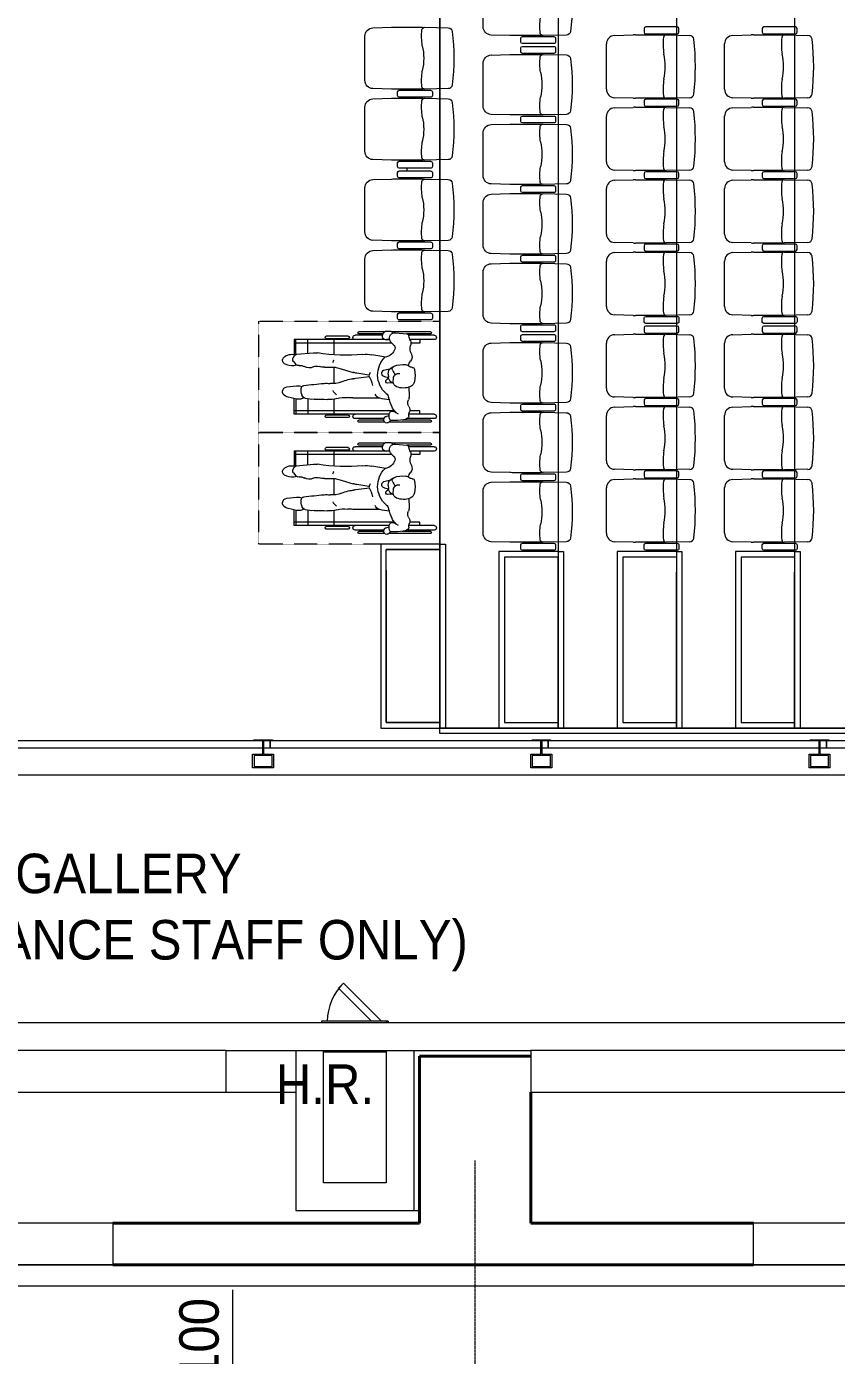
# Model space of a CAD drawing. Header units: millimetres. Extents: x 12827 to 178996, y -27589 to 73652.
# Drawn here: x 55089 to 60911, y 7207 to 16754 of the extents above; entities that cross this region are included whole.
import ezdxf

# ---------------------------------------------------------------- set-up
doc = ezdxf.new("R2010")
doc.units = ezdxf.units.MM
doc.linetypes.add('Grid Line__1_200_', pattern=[10.5, 6, -1.5, 1.5, -1.5])
doc.linetypes.add('IMPORT-IMPORT-Hidden _5_ _3_', pattern=[2.41935, 1.6129, -0.80645])
for name, color, linetype, lineweight in [('_TP__Theatreplan', 250, 'Continuous', 9), ('A-DETL-THIN', 151, 'Continuous', 9), ('A-DOOR', 31, 'Continuous', 20), ('A-FLOR', 192, 'Continuous', 9), ('A-FLOR-HRAL', 11, 'Continuous', 9), ('A-WALL', 113, 'Continuous', 20), ('DLN0401_', 250, 'Continuous', 9), ('G-ANNO-TEXT', 231, 'Continuous', 5), ('P001', 131, 'Continuous', 9), ('P003', 231, 'Continuous', 9), ('P004', 41, 'Continuous', 9), ('P007', 191, 'Continuous', 9), ('P014', 61, 'Continuous', 9), ('P907', 195, 'Continuous', 9), ('P911', 155, 'Continuous', 9), ('P912', 205, 'Continuous', 9), ('P_2DIM', 6, 'Continuous', 9), ('S-COLS', 52, 'Continuous', 20), ('S-GRID', 1, 'Continuous', 5), ('SEATING OPTION A PLAN_20181105_dwg _2_', 8, 'Continuous', 9)]:
    doc.layers.add(name, color=color, linetype=linetype, lineweight=lineweight)
doc.styles.add('Swis721 BT_1', font='swiss.ttf', dxfattribs={"width": 0.89, "height": 283.821263})

# ---------------------------------------------------------------- blocks, each defined once
blk = doc.blocks.new('SEATING OPTION A PLAN_20181105_dwg_Hr_ch_CS-01_500-19088042-Copy of 1_F')
at = {"layer": 'P001', "color": 253}
for p, q in [((-347.2, 217.3), (-480.8, 213.2)), ((-128.9, 217.5), (-330.8, 217.5)), ((60.3, 213.5), (-108.3, 217.1)), ((-539, 153.3), (-539, -153.3)), ((-480.8, -213.2), (-347.2, -217.3)), ((-330.8, -217.5), (-128.9, -217.5)), ((-108.3, -217.1), (60.3, -213.5))]:
    blk.add_line(p, q, dxfattribs=at)
for centre, radius, start, end in [((-479, 153.3), 60, 91.71836, 180), ((-330.8, -332.5), 550, 90, 91.71836), ((277.8, 153.8), 408.9, 173.59687, 188.96921), ((-128.9, 177.5), 40, 71.95005, 90), ((-108.7, 197.1), 20, 88.7726, 173.59687), ((59.7, 183.5), 30, 7.05488, 88.7726), ((-1423, 0), 1524, 352.94512, 7.05488), ((-526.1, 0), 410, 347.31962, 12.68038), ((277.8, -153.8), 408.9, 171.03079, 186.40313), ((-479, -153.3), 60, 180, 268.28164), ((59.7, -183.5), 30, 271.2274, 352.94512), ((-330.8, 332.5), 550, 268.28164, 270), ((-128.9, -177.5), 40, 270, 288.04995), ((-108.7, -197.1), 20, 186.40313, 271.2274)]:
    blk.add_arc(centre, radius, start, end, dxfattribs=at)
blk = doc.blocks.new('SEATING OPTION A PLAN_20181105_dwg_Hr_ch_CS-01_hiji-19088041-Copy of 1_F')
at = {"layer": 'P003', "color": 253}
for p, q in [((-268, 13), (-268, -13)), ((-30, 25), (-256, 25)), ((-18, -13), (-18, 13)), ((-256, -25), (-30, -25))]:
    blk.add_line(p, q, dxfattribs=at)
for centre, start, end in [((-256, 13), 90, 180), ((-30, 13), 360, 90), ((-256, -13), 180, 270), ((-30, -13), 270, 0)]:
    blk.add_arc(centre, 12, start, end, dxfattribs=at)
blk = doc.blocks.new('SEATING OPTION A PLAN_20181105_dwg_Hr_ch_CS-01_hiji-19088044-Copy of 1_F')
at = {"layer": 'P003', "color": 253}
for p, q in [((-268, 13), (-268, -13)), ((-30, 25), (-256, 25)), ((-18, -13), (-18, 13)), ((-256, -25), (-30, -25))]:
    blk.add_line(p, q, dxfattribs=at)
for centre, start, end in [((-256, 13), 90, 180), ((-30, 13), 360, 90), ((-256, -13), 180, 270), ((-30, -13), 270, 0)]:
    blk.add_arc(centre, 12, start, end, dxfattribs=at)
blk = doc.blocks.new('SEATING OPTION A PLAN_20181105_dwg_B$AE7F12672-19088045-Copy of 1_F')
at = {"layer": 'P014', "color": 253}
for p, q in [((155165.8, 171874.2), (155334.4, 171877.9)), ((155355, 171878.3), (155556.8, 171878.3)), ((155573.3, 171878), (155706.9, 171874)), ((155765.1, 171814), (155765.1, 171487.5)), ((155334.4, 171423.6), (155165.8, 171427.3)), ((155556.8, 171423.3), (155355, 171423.3)), ((155706.9, 171427.5), (155573.3, 171423.5))]:
    blk.add_line(p, q, dxfattribs=at)
for centre, radius, start, end in [((156815.6, 171650.8), 1690.6, 173.30208, 186.69792), ((155166.4, 171844.3), 30, 91.2274, 172.94512), ((155334.8, 171857.9), 20, 6.40313, 91.2274), ((155355, 171838.3), 40, 90, 108.04995), ((154870.5, 171810.3), 486.7, 351.78027, 5.86858), ((155556.8, 171328.3), 550, 88.28164, 90), ((155705.1, 171814), 60, 0, 88.28164), ((155752.2, 171650.8), 410, 167.31962, 192.68038), ((154870.5, 171491.2), 486.7, 354.13142, 8.21973), ((155705.1, 171487.5), 60, 271.71836, 360), ((155166.4, 171457.3), 30, 187.05488, 268.7726), ((155334.8, 171443.6), 20, 268.7726, 353.59687), ((155355, 171463.3), 40, 251.95005, 270), ((155556.8, 171973.3), 550, 270, 271.71836)]:
    blk.add_arc(centre, radius, start, end, dxfattribs=at)
blk = doc.blocks.new('SEATING OPTION A PLAN_20181105_dwg_B$680A16E02-19088047-Copy of 1_F')
at = {"layer": 'P001', "color": 253}
for p, q in [((-311.2, 222.3), (-444.8, 218.2)), ((-92.9, 222.5), (-294.8, 222.5)), ((96.3, 218.5), (-72.3, 222.1)), ((-503, 158.3), (-503, -158.3)), ((-444.8, -218.2), (-311.2, -222.3)), ((-294.8, -222.5), (-92.9, -222.5)), ((-72.3, -222.1), (96.3, -218.5))]:
    blk.add_line(p, q, dxfattribs=at)
for centre, radius, start, end in [((-443, 158.3), 60, 91.71836, 180), ((-294.8, -327.5), 550, 90, 91.71836), ((351.8, 156.7), 447, 173.87577, 188.57816), ((-92.9, 182.5), 40, 71.95005, 90), ((-72.7, 202.1), 20, 88.7726, 173.59687), ((95.7, 188.5), 30, 7.05488, 88.7726), ((-1469.2, 0), 1606.2, 353.12822, 6.87178), ((-490.1, 0), 410, 347.31962, 12.68038), ((351.8, -156.7), 447, 171.42184, 186.12423), ((-443, -158.3), 60, 180, 268.28164), ((-294.8, 327.5), 550, 268.28164, 270), ((-92.9, -182.5), 40, 270, 288.04995), ((-72.7, -202.1), 20, 186.40313, 271.2274), ((95.7, -188.5), 30, 271.2274, 352.94512)]:
    blk.add_arc(centre, radius, start, end, dxfattribs=at)
blk = doc.blocks.new('SEATING OPTION A PLAN_20181105_dwg_option a seating01 - Copy_dwg_Wheelchair Plan-196646-Level 1-19088048-Copy of 1_F')
at = {"layer": '_TP__Theatreplan', "color": 253}
for p, q in [((-721.9, 288), (-538.8, 288)), ((-695.3, 313.7), (-417.2, 313.7)), ((-695.3, 298), (-526.1, 298)), ((-444.5, 306.9), (-524.7, 298.2)), ((-379.5, 318.7), (-402.3, 318.6)), ((-364.9, 313.7), (-179.7, 313.7)), ((-353.4, 298), (-179.7, 298)), ((-350.9, 288), (-153.1, 288)), ((-721.9, 256.8), (-547.9, 256.8)), ((-416.3, 231.8), (285.3, 231.8)), ((-397.5, 256.8), (-378.4, 256.8)), ((-104.2, 280.9), (54, 280.9)), ((-104.2, 263.9), (54, 263.9)), ((0, 256.8), (0, 147.6)), ((185.3, 158.9), (185.3, 256.8)), ((273.5, 149.9), (273.5, 256.8)), ((-375, 131.6), (-274.3, 148.7)), ((267.3, 151.5), (145.5, 162.4)), ((290.1, 100.9), (271.5, 78.6)), ((291.9, 126.8), (282, 142.6)), ((-423.9, 59), (-404.6, 48.4)), ((-392, 11.4), (-395, 34.6)), ((-391.9, 9.7), (-393.1, -13.8)), ((-252.5, 1), (-166, 15.6)), ((-36.5, 53.2), (-138.7, 22)), ((0, 58.6), (0, -58.6)), ((67.7, 58.3), (0.2, 58.6)), ((-540.5, -84.7), (-541.9, -150.1)), ((-429.5, -58.3), (-415.5, -50.3)), ((-428, -46), (-429.3, -21.6)), ((-422.5, -54.3), (-387, -55.6)), ((-394.5, -22.7), (-380.5, -29.5)), ((-255.7, -9.7), (-136.9, -24.4)), ((337.8, -82.6), (267.3, -74.9)), ((-331, -163.4), (-136, -162.4)), ((0, -170.4), (0, -279.5)), ((185.3, -169.5), (185.3, -279.5)), ((273.5, -169.5), (273.5, -279.5)), ((-721.9, -279.5), (-539.5, -279.5)), ((-466.2, -279.4), (-432, -258.8)), ((-449.2, -269.1), (-426.8, -241.4)), ((-445.3, -264.3), (-445.3, -266.8)), ((-437.3, -254.5), (285.3, -254.5)), ((-721.9, -310.7), (-526.2, -310.7)), ((-695.3, -320.7), (-490.4, -320.7)), ((-695.3, -336.3), (-395.2, -336.3)), ((-393.5, -337.6), (-401.7, -331.6)), ((-370, -337.3), (-383.6, -339.8)), ((-367.3, -336.3), (-179.7, -336.3)), ((-361.2, -310.7), (-153.1, -310.7)), ((-360.3, -320.7), (-179.7, -320.7)), ((-104.2, -286.6), (54, -286.6)), ((-104.2, -303.6), (54, -303.6))]:
    blk.add_line(p, q, dxfattribs=at)
at = {"layer": '_TP__Theatreplan', "color": 253, "flags": 128}
for points in [[(-619.2, 256.8), (-619.2, 231.8), (-554.7, 231.8)], [(-366.9, 256.8), (285.3, 256.8), (285.3, 149.7)], [(-398.9, -279.5), (285.3, -279.5), (285.3, -167.3)], [(-619.2, -279.5), (-619.2, -254.5), (-547.1, -254.5)]]:
    blk.add_lwpolyline(points, dxfattribs=at)
at = {"layer": '_TP__Theatreplan', "color": 253}
for centre, radius, start, end in [((-721.9, 272.4), 15.6, 90, 270), ((-695.3, 305.9), 7.81, 90, 270), ((-522.8, 280.9), 17.5, 96.17376, 168.55296), ((-440.2, 267.5), 39.7, 338.14341, 96.17376), ((-402.1, 293), 25.6, 90.37342, 154.09629), ((-379.3, 295.8), 22.9, 50.99818, 90.37342), ((-389.2, 283.7), 38.6, 336.70713, 50.99818), ((-179.7, 305.9), 7.81, 270, 90), ((-153.1, 272.4), 15.6, 270, 90), ((-630.6, 190.7), 81.4, 333.51661, 16.56944), ((-501.2, 229.2), 53.6, 157.14854, 196.56944), ((-717.3, 320.2), 180.9, 337.14854, 348.55296), ((-413.9, 197.9), 27.2, 124.54852, 199.94441), ((-470, 279.4), 71.8, 304.54852, 338.14341), ((-388, 221.8), 36.3, 74.40904, 113.68288), ((-372.7, 276.6), 20.6, 254.40904, 336.70713), ((-104.2, 272.4), 8.5, 90, 270), ((54, 272.4), 8.5, 270, 90), ((-513.4, 132.3), 49.5, 153.51661, 217.52221), ((-645.2, 31.1), 116.6, 19.72567, 37.52221), ((-354.6, 219.4), 90.2, 199.94441, 256.94517), ((-491.4, 4.2), 176.1, 310.66122, 46.68578), ((-233.6, -89.8), 242, 84.16195, 99.68494), ((-84.8, 1365.1), 1220.5, 264.16195, 279.48946), ((28, 107.7), 25.2, 169.37709, 225.31336), ((135.3, 48.1), 114.8, 84.89292, 99.48946), ((265.6, 132.3), 19.3, 32.09614, 84.89292), ((302.5, 67.3), 84.2, 47.16594, 107.40344), ((273.1, 115), 22.1, 320.06925, 32.09614), ((340.8, 108.6), 27.9, 299.17313, 47.16594), ((-335, 0.2), 249.4, 170.21672, 190.04428), ((-562.7, 39.5), 18.4, 90.95353, 170.21672), ((-563.5, 92.3), 34.5, 270.95353, 311.32895), ((-510.9, 32.5), 45.1, 96.4099, 131.32895), ((-496.2, -98.7), 177.1, 69.58637, 96.4099), ((-465.1, -21.6), 35.8, 360, 105.43766), ((-113.9, -148.8), 360.4, 149.17006, 154.8848), ((-442, 47), 21.7, 329.17006, 69.58637), ((-413.5, 32.1), 18.6, 7.52313, 61.37121), ((-399.8, -62.8), 108, 68.46799, 90.23807), ((-401.2, 10.2), 9.29, 357.10578, 7.52313), ((-369, 15.1), 24.2, 297.29496, 68.46799), ((-95.5, 80.1), 175.8, 199.37032, 207.81627), ((-202.3, 230.7), 218.1, 279.57559, 286.94452), ((-0.3, -65.7), 124.3, 89.74607, 106.94452), ((68.1, 159.7), 101.4, 269.74607, 290.12721), ((121.3, 14.5), 53.2, 61.11069, 110.12721), ((177.2, 115.9), 62.5, 241.11069, 302.08467), ((239, 17.3), 53.8, 79.87759, 122.08467), ((252.8, 94.3), 24.4, 259.87759, 320.06925), ((290.5, 110.2), 40.4, 237.72186, 264.89343), ((297.3, 186.5), 117.1, 264.89343, 299.17313), ((-530.8, -34.5), 50.5, 190.04428, 248.13351), ((-500.4, 41.2), 132.1, 248.13351, 292.37391), ((-463.8, -47.8), 35.8, 292.37391, 3.03449), ((-437.6, -11.6), 44.5, 299.72507, 357.10578), ((-399.1, 73.4), 89.7, 273.70758, 297.29496), ((-386.5, -41.9), 13.8, 267.82718, 64.23102), ((-99.8, -99.1), 179.7, 147.27401, 171.21955), ((-174.8, -329.5), 307.5, 67.38792, 85.66797), ((9, 111.9), 170.8, 247.38792, 276.05599), ((51.6, -289.5), 232.9, 85.58298, 96.05599), ((-103.9, -2302.7), 2252.1, 81.83902, 85.58298), ((212.7, -95.1), 21.9, 1.28806, 81.83902), ((257.7, -162.8), 88.5, 83.76267, 109.54927), ((83, -98), 151.6, 343.48226, 1.28806), ((334, -116.9), 34.5, 291.96917, 83.76267), ((-486.1, -151.4), 55.8, 178.71911, 206.46299), ((-576.9, -196.6), 45.6, 323.13149, 26.46299), ((-820.8, -48.7), 440.2, 335.81717, 345.64405), ((-401.2, 51.8), 226.4, 270.56983, 288.07444), ((-340.3, -171.7), 55.8, 130.66122, 165.64405), ((-348, -114), 54.6, 295.10488, 338.82747), ((-137.6, 128.2), 290.5, 270.31203, 277.44931), ((-74.5, -353.8), 195.6, 74.16987, 97.44931), ((31.1, 18.7), 191.6, 254.16987, 274.49755), ((-44.4, -94.2), 51, 298.693, 344.33584), ((98, -832.6), 662.3, 86.30242, 94.49755), ((153.3, 22.7), 194.8, 266.30242, 284.83546), ((194, -130.9), 35.9, 284.83546, 343.48226), ((253.6, -82.4), 89.1, 242.65292, 278.26103), ((216.2, 175.3), 349.5, 278.26103, 291.96917), ((-721.9, -295.1), 15.6, 90, 270), ((-510.3, -246.6), 37.6, 143.13149, 205.21489), ((-593.8, -285.9), 54.6, 356.22682, 25.21489), ((-421.1, -277), 21.3, 14.35284, 121.02908), ((-471.1, -205.7), 56.9, 321.10071, 335.81717), ((-478.4, -291.7), 80.4, 346.28905, 14.35284), ((-153.1, -295.1), 15.6, 270, 90), ((-695.3, -328.5), 7.81, 90, 270), ((-518.3, -290.8), 21, 176.22682, 235.4123), ((-491.5, -251.9), 68.3, 235.4123, 263.54568), ((-408.5, 481.8), 806.7, 263.54568, 269.2953), ((-418.2, -306.4), 18.4, 269.2953, 346.28905), ((-395.2, -322.7), 11, 166.41853, 233.80498), ((-382.4, -270.3), 24.1, 229.48938, 277.82653), ((-386, -327.3), 12.8, 233.80498, 280.69904), ((-377.3, -307.3), 13.2, 37.77997, 97.82653), ((-371.7, -328.1), 9.34, 280.69904, 334.40644), ((-391.8, -318.5), 31.5, 334.40644, 37.77997), ((-179.7, -328.5), 7.81, 270, 90), ((-104.2, -295.1), 8.5, 90, 270), ((54, -295.1), 8.5, 270, 90)]:
    blk.add_arc(centre, radius, start, end, dxfattribs=at)
at = {"layer": 'DLN0401_', "color": 253, "linetype": 'IMPORT-IMPORT-Hidden _5_ _3_', "flags": 128}
blk.add_lwpolyline([(-762.5, 388.7), (-762.5, -411.3), (537.5, -411.3), (537.5, 388.7)], close=True, dxfattribs=at)
blk = doc.blocks.new('SEATING OPTION A PLAN_20181105_dwg _2_-19088040-Copy of 1_F')
at = {"layer": 'P004', "color": 253, "flags": 128}
for points in [[(-1131.6, 22204.4), (-1556.6, 22204.4), (-1556.6, 20882.4), (-1131.6, 20882.4), (-1131.6, 22057.4)], [(-281.6, 22149.4), (-706.6, 22149.4), (-706.6, 20882.4), (-281.6, 20882.4), (-281.6, 22002.4)], [(568.4, 22149.4), (143.4, 22149.4), (143.4, 20882.4), (568.4, 20882.4), (568.4, 22002.4)], [(1418.4, 22149.4), (993.4, 22149.4), (993.4, 20882.4), (1418.4, 20882.4), (1418.4, 22002.4)]]:
    blk.add_lwpolyline(points, dxfattribs=at)
at = {"layer": 'P007', "color": 253, "flags": 128}
blk.add_lwpolyline([(13622.7, 20882.4), (-1131.6, 20882.4), (-1131.6, 36612.4)], dxfattribs=at)
at = {"layer": 'P907', "color": 253}
for p, q in [((-1131.6, 36612.4), (-1131.6, 20882.4)), ((-281.6, 36612.4), (-281.6, 20882.4)), ((568.4, 36612.4), (568.4, 20882.4)), ((1418.4, 36612.4), (1418.4, 20882.4))]:
    blk.add_line(p, q, dxfattribs=at)
at = {"layer": 'P911', "color": 253, "flags": 128}
for points in [[(-1516.6, 22017.4), (-1516.6, 20922.4), (-1131.6, 20922.4), (-1131.6, 22017.4), (-1131.6, 20922.4), (-1516.6, 20922.4), (-1516.6, 22164.4), (-1131.6, 22164.4), (-1516.6, 22164.4)], [(-1131.6, 22204.4), (-1091.6, 22204.4), (-1091.6, 20882.4), (-1131.6, 20882.4), (-1131.6, 22057.4)], [(-281.6, 22149.4), (-241.6, 22149.4), (-241.6, 20882.4), (-281.6, 20882.4), (-281.6, 22109.4), (-666.6, 22109.4), (-666.6, 20922.4), (-281.6, 20922.4), (-281.6, 21962.4)], [(568.4, 22149.4), (608.4, 22149.4), (608.4, 20882.4), (568.4, 20882.4), (568.4, 22002.4)], [(1418.4, 22149.4), (1458.4, 22149.4), (1458.4, 20882.4), (1418.4, 20882.4), (1418.4, 22002.4)], [(568.4, 22109.4), (183.4, 22109.4), (183.4, 20922.4), (568.4, 20922.4), (568.4, 21962.4)], [(1418.4, 22109.4), (1033.4, 22109.4), (1033.4, 20922.4), (1418.4, 20922.4), (1418.4, 21962.4)]]:
    blk.add_lwpolyline(points, dxfattribs=at)
at = {"layer": 'P912', "color": 253}
blk.add_line((-1131.6, 20882.4), (13622.7, 20882.4), dxfattribs=at)
at = {"layer": 'P912', "color": 253, "flags": 128}
blk.add_lwpolyline([(13622.7, 20842.4), (-1131.6, 20842.4), (-1131.6, 20882.4)], dxfattribs=at)
at = {"layer": 'P_2DIM', "color": 253}
blk.add_line((-1365.8, 24884.4), (-1365.8, 24904.4), dxfattribs=at)
at = {"extrusion": (0, 0, -1), "zscale": -1, "rotation": 180}
for name, p in [('SEATING OPTION A PLAN_20181105_dwg_Hr_ch_CS-01_500-19088042-Copy of 1_F', (281.6, 26074.4)), ('SEATING OPTION A PLAN_20181105_dwg_B$680A16E02-19088047-Copy of 1_F', (1167.6, 25694.4)), ('SEATING OPTION A PLAN_20181105_dwg_Hr_ch_CS-01_hiji-19088041-Copy of 1_F', (281.6, 25824.4)), ('SEATING OPTION A PLAN_20181105_dwg_Hr_ch_CS-01_hiji-19088041-Copy of 1_F', (281.6, 25754.4)), ('SEATING OPTION A PLAN_20181105_dwg_Hr_ch_CS-01_500-19088042-Copy of 1_F', (281.6, 25504.4)), ('SEATING OPTION A PLAN_20181105_dwg_B$680A16E02-19088047-Copy of 1_F', (1167.6, 25184.4)), ('SEATING OPTION A PLAN_20181105_dwg_Hr_ch_CS-01_hiji-19088041-Copy of 1_F', (1167.6, 25439.4)), ('SEATING OPTION A PLAN_20181105_dwg_Hr_ch_CS-01_500-19088042-Copy of 1_F', (281.6, 25004.4)), ('SEATING OPTION A PLAN_20181105_dwg_Hr_ch_CS-01_hiji-19088041-Copy of 1_F', (281.6, 25254.4)), ('SEATING OPTION A PLAN_20181105_dwg_Hr_ch_CS-01_hiji-19088041-Copy of 1_F', (1167.6, 24929.4)), ('SEATING OPTION A PLAN_20181105_dwg_B$680A16E02-19088047-Copy of 1_F', (1167.6, 24604.4)), ('SEATING OPTION A PLAN_20181105_dwg_Hr_ch_CS-01_hiji-19088041-Copy of 1_F', (1167.6, 24859.4)), ('SEATING OPTION A PLAN_20181105_dwg_Hr_ch_CS-01_hiji-19088041-Copy of 1_F', (281.6, 24754.4)), ('SEATING OPTION A PLAN_20181105_dwg_Hr_ch_CS-01_500-19088042-Copy of 1_F', (281.6, 24504.4)), ('SEATING OPTION A PLAN_20181105_dwg_Hr_ch_CS-01_hiji-19088041-Copy of 1_F', (1167.6, 24349.4)), ('SEATING OPTION A PLAN_20181105_dwg_B$680A16E02-19088047-Copy of 1_F', (1167.6, 24094.4)), ('SEATING OPTION A PLAN_20181105_dwg_Hr_ch_CS-01_hiji-19088041-Copy of 1_F', (281.6, 24254.4)), ('SEATING OPTION A PLAN_20181105_dwg_Hr_ch_CS-01_500-19088042-Copy of 1_F', (281.6, 24004.4)), ('SEATING OPTION A PLAN_20181105_dwg_Hr_ch_CS-01_hiji-19088041-Copy of 1_F', (1167.6, 23839.4)), ('SEATING OPTION A PLAN_20181105_dwg_Hr_ch_CS-01_hiji-19088041-Copy of 1_F', (281.6, 23754.4)), ('SEATING OPTION A PLAN_20181105_dwg_Hr_ch_CS-01_hiji-19088041-Copy of 1_F', (-604.4, 23814.4)), ('SEATING OPTION A PLAN_20181105_dwg_Hr_ch_CS-01_hiji-19088041-Copy of 1_F', (-1454.4, 23814.4)), ('SEATING OPTION A PLAN_20181105_dwg_Hr_ch_CS-01_hiji-19088041-Copy of 1_F', (281.6, 23684.4)), ('SEATING OPTION A PLAN_20181105_dwg_Hr_ch_CS-01_500-19088042-Copy of 1_F', (281.6, 23434.4)), ('SEATING OPTION A PLAN_20181105_dwg_Hr_ch_CS-01_hiji-19088041-Copy of 1_F', (281.6, 23184.4)), ('SEATING OPTION A PLAN_20181105_dwg_Hr_ch_CS-01_500-19088042-Copy of 1_F', (281.6, 22934.4)), ('SEATING OPTION A PLAN_20181105_dwg_Hr_ch_CS-01_500-19088042-Copy of 1_F', (281.6, 22434.4)), ('SEATING OPTION A PLAN_20181105_dwg_Hr_ch_CS-01_hiji-19088041-Copy of 1_F', (281.6, 22684.4)), ('SEATING OPTION A PLAN_20181105_dwg_Hr_ch_CS-01_hiji-19088041-Copy of 1_F', (281.6, 22184.4)), ('SEATING OPTION A PLAN_20181105_dwg_Hr_ch_CS-01_hiji-19088041-Copy of 1_F', (-604.4, 22184.4)), ('SEATING OPTION A PLAN_20181105_dwg_Hr_ch_CS-01_hiji-19088041-Copy of 1_F', (-1454.4, 22184.4))]:
    blk.add_blockref(name, p, dxfattribs=at)
for p in [(604.4, 25894.4), (1454.4, 25894.4), (604.4, 25374.4), (1454.4, 25374.4), (604.4, 24854.4), (1454.4, 24854.4), (604.4, 24334.4), (1454.4, 24334.4), (604.4, 23744.4), (1454.4, 23744.4), (604.4, 23224.4), (1454.4, 23224.4), (604.4, 22704.4), (1454.4, 22704.4)]:
    blk.add_blockref('SEATING OPTION A PLAN_20181105_dwg_Hr_ch_CS-01_hiji-19088044-Copy of 1_F', p)
at = {"rotation": 180}
for p in [(155830.5, 197285.1), (156680.5, 197285.1), (155830.5, 196765.1), (156680.5, 196765.1), (155830.5, 196245.1), (156680.5, 196245.1), (155830.5, 195725.1), (156680.5, 195725.1), (155830.5, 195135.1), (156680.5, 195135.1), (155830.5, 194615.1), (156680.5, 194615.1), (155830.5, 194095.1), (156680.5, 194095.1)]:
    blk.add_blockref('SEATING OPTION A PLAN_20181105_dwg_B$AE7F12672-19088045-Copy of 1_F', p, dxfattribs=at)
at = {"extrusion": (0, 0, -1), "zscale": -1}
for p in [(1894.1, 23415.7), (1894.1, 22615.7)]:
    blk.add_blockref('SEATING OPTION A PLAN_20181105_dwg_option a seating01 - Copy_dwg_Wheelchair Plan-196646-Level 1-19088048-Copy of 1_F', p, dxfattribs=at)
blk = doc.blocks.new('DLN-Access Panel__AP12_ - _AP12_ 400 x 1100 _WH_-16942929-Copy of 1_F')
at = {"layer": 'A-DOOR', "lineweight": 9}
h = blk.add_hatch(dxfattribs=at)
h.set_pattern_fill('FP_1', color=256, style=0, pattern_type=2)
h.set_pattern_definition([(225, (57449.4, 9497.5), (494.975, -494.975), []), (225, (57449.4, 8747.5), (494.975, -494.975), [])])
h.paths.add_polyline_path([(240, -100), (-240, -100), (-240, -110), (240, -110)], flags=0)
at = {"layer": 'A-DOOR', "lineweight": 15}
for p, q in [((225.1, 110), (-224.9, 110)), ((-240, -110), (-240, -100)), ((-240, -110), (240, -110)), ((-190, -110), (82.8, -382.8)), ((118.2, -347.5), (-119.3, -110)), ((240, -110), (240, -100)), ((82.8, -382.8), (118.2, -347.5))]:
    blk.add_line(p, q, dxfattribs=at)
blk.add_arc((-200, -100), 400, 315, 358.54705, dxfattribs=at)
blk = doc.blocks.new('Railing - T PROFILE-16174661-Copy of 1_F')
at = {"layer": 'A-FLOR-HRAL'}
for p, q in [((8, -8.5), (3, -8.5)), ((3, -8.5), (3, -141.5)), ((8, -68.3), (8, -8.5)), ((8, -141.5), (8, -82.5)), ((105, -72.5), (12.9, -72.5)), ((13, -77.5), (105, -77.5)), ((205, 0), (105, 0)), ((105, 0), (105, -72.5)), ((105, -77.5), (105, -150)), ((115, -10), (195, -10)), ((115, -140), (115, -10)), ((195, -10), (195, -140)), ((205, -150), (205, 0)), ((3, -141.5), (8, -141.5)), ((105, -150), (205, -150)), ((195, -140), (115, -140))]:
    blk.add_line(p, q, dxfattribs=at)
for centre, start, end in [((12.9, -67.5), 189.29526, 270), ((12.9, -67.5), 189.29526, 229.64763), ((13, -82.5), 90, 180), ((13, -82.5), 135, 180)]:
    blk.add_arc(centre, 5, start, end, dxfattribs=at)
blk = doc.blocks.new('Railing - Railing-12128425-Copy of 1_F')
at = {"layer": 'A-FLOR-HRAL'}
for p, q in [((56786.3, 11622.5), (54839.4, 11622.5)), ((54839.4, 11572.5), (54839.4, 11622.5)), ((54839.4, 11572.5), (56786.9, 11572.5)), ((56791.9, 11572.5), (56839.4, 11572.5)), ((56839.4, 11622.5), (56793.2, 11622.5)), ((56839.4, 11622.5), (56839.4, 11572.5))]:
    blk.add_line(p, q, dxfattribs=at)
at = {"extrusion": (0, 0, -1), "zscale": -1, "rotation": 269.9999999999811}
blk.add_blockref('Railing - T PROFILE-16174661-Copy of 1_F', (-56714.4, 11632.5), dxfattribs=at)
blk = doc.blocks.new('Railing - Railing-12128431-Copy of 1_F')
at = {"layer": 'A-FLOR-HRAL'}
for p, q in [((58786.3, 11622.5), (56839.4, 11622.5)), ((56839.4, 11572.5), (56839.4, 11622.5)), ((56839.4, 11572.5), (58786.9, 11572.5)), ((58791.9, 11572.5), (58839.4, 11572.5)), ((58839.4, 11622.5), (58793.2, 11622.5)), ((58839.4, 11622.5), (58839.4, 11572.5))]:
    blk.add_line(p, q, dxfattribs=at)
at = {"extrusion": (0, 0, -1), "zscale": -1, "rotation": 269.9999999999811}
blk.add_blockref('Railing - T PROFILE-16174661-Copy of 1_F', (-58714.4, 11632.5), dxfattribs=at)
blk = doc.blocks.new('Railing - Railing-12128437-Copy of 1_F')
at = {"layer": 'A-FLOR-HRAL'}
for p, q in [((60786.3, 11622.5), (58839.4, 11622.5)), ((58839.4, 11572.5), (58839.4, 11622.5)), ((58839.4, 11572.5), (60786.9, 11572.5)), ((60791.9, 11572.5), (60839.4, 11572.5)), ((60839.4, 11622.5), (60793.2, 11622.5)), ((60839.4, 11622.5), (60839.4, 11572.5))]:
    blk.add_line(p, q, dxfattribs=at)
at = {"extrusion": (0, 0, -1), "zscale": -1, "rotation": 269.9999999999811}
blk.add_blockref('Railing - T PROFILE-16174661-Copy of 1_F', (-60714.4, 11632.5), dxfattribs=at)
blk = doc.blocks.new('Railing - Railing-12128443-Copy of 1_F')
at = {"layer": 'A-FLOR-HRAL'}
for p, q in [((62786.3, 11622.5), (60839.4, 11622.5)), ((60839.4, 11572.5), (60839.4, 11622.5)), ((60839.4, 11572.5), (62786.9, 11572.5)), ((62791.9, 11572.5), (62839.4, 11572.5)), ((62839.4, 11622.5), (62793.2, 11622.5)), ((62839.4, 11622.5), (62839.4, 11572.5))]:
    blk.add_line(p, q, dxfattribs=at)
at = {"extrusion": (0, 0, -1), "zscale": -1, "rotation": 269.9999999999811}
blk.add_blockref('Railing - T PROFILE-16174661-Copy of 1_F', (-62714.4, 11632.5), dxfattribs=at)

msp = doc.modelspace()

# ---------------------------------------------------------------- linework, layer by layer
at = {"layer": 'A-DETL-THIN'}
for p, q in [((56524.29297, 9397.48546), (49901.79297, 9397.48546)), ((56524.29297, 9097.48546), (56524.29297, 9397.48546)), ((66726.79297, 9397.48546), (58714.29297, 9397.48546)), ((58714.29297, 9397.48546), (58714.29297, 9097.48546)), ((49901.79297, 9097.48546), (56524.29297, 9097.48546)), ((58714.29297, 9097.48546), (66726.79297, 9097.48546)), ((56568.6105, 7678.6333), (56568.6105, 5878.6333))]:
    msp.add_line(p, q, dxfattribs=at)
at = {"layer": 'A-FLOR', "color": 50, "lineweight": 15}
msp.add_line((41679.42736, 11377.48541), (73014.29296, 11377.48541), dxfattribs=at)
at = {"layer": 'A-FLOR'}
for p, q in [((56524.29297, 9097.48546), (57024.29284, 9097.48546)), ((57874.29297, 8247.48558), (57914.29297, 8247.48558))]:
    msp.add_line(p, q, dxfattribs=at)
at = {"layer": 'A-WALL'}
for p, q in [((41679.42736, 9597.48546), (74949.293, 9597.48546)), ((56524.29297, 9397.48546), (58714.29297, 9397.48546)), ((57024.29284, 9397.48558), (57024.29284, 8247.48558)), ((57024.29284, 9397.48558), (57224.29284, 9397.48558)), ((57224.29284, 8447.48558), (57224.29284, 9397.48558)), ((57674.29297, 9397.48558), (57674.29297, 8447.48558)), ((57674.29297, 9397.48558), (57874.29297, 9397.48558)), ((57874.29297, 8247.48558), (57874.29297, 9397.48558)), ((57674.29297, 8447.48558), (57224.29284, 8447.48558)), ((57024.29284, 8247.48558), (57874.29297, 8247.48558)), ((55709.29294, 8157.48546), (50291.79296, 8157.48546)), ((55709.29294, 8157.48546), (55709.29294, 7857.48546)), ((65126.79297, 8157.48546), (60314.29297, 8157.48546)), ((76689.29297, 7857.48559), (39939.29296, 7857.48559)), ((50291.79296, 7857.48546), (55709.29294, 7857.48546)), ((60314.29297, 7857.48546), (65126.79297, 7857.48546)), ((39939.29296, 7707.48559), (76689.29297, 7707.48559))]:
    msp.add_line(p, q, dxfattribs=at)
at = {"layer": 'A-WALL', "color": 10, "lineweight": 40}
for p, q in [((57914.29297, 8157.48546), (55709.29294, 8157.48546)), ((60314.29297, 8157.48546), (58714.29297, 8157.48546)), ((55709.29294, 7857.48546), (57914.29297, 7857.48546)), ((58714.29297, 7857.48546), (60314.29297, 7857.48546))]:
    msp.add_line(p, q, dxfattribs=at)
at = {"layer": 'A-WALL', "color": 7}
msp.add_line((60314.29297, 7857.48546), (60314.29297, 8157.48546), dxfattribs=at)
at = {"layer": 'S-COLS', "color": 10, "lineweight": 40}
for p, q in [((58714.29297, 9357.48546), (57914.29297, 9357.48546)), ((57914.29297, 9357.48546), (57914.29297, 8157.48546)), ((58714.29297, 9097.48546), (58714.29297, 8157.48546)), ((57914.29297, 7857.48546), (58714.29297, 7857.48546))]:
    msp.add_line(p, q, dxfattribs=at)
at = {"layer": 'S-GRID', "linetype": 'Grid Line__1_200_'}
msp.add_line((58314.29297, 3607.48546), (58314.29297, 8607.48546), dxfattribs=at)

# ---------------------------------------------------------------- block references
at = {"layer": 'A-DOOR', "lineweight": 15, "rotation": 180}
msp.add_blockref('DLN-Access Panel__AP12_ - _AP12_ 400 x 1100 _WH_-16942929-Copy of 1_F', (57449.42736, 9497.48546), dxfattribs=at)
at = {"layer": 'A-FLOR-HRAL'}
for name in ['Railing - Railing-12128425-Copy of 1_F', 'Railing - Railing-12128431-Copy of 1_F', 'Railing - Railing-12128437-Copy of 1_F', 'Railing - Railing-12128443-Copy of 1_F']:
    msp.add_blockref(name, (0, 0), dxfattribs=at)
at = {"layer": 'SEATING OPTION A PLAN_20181105_dwg _2_', "color": 253}
msp.add_blockref('SEATING OPTION A PLAN_20181105_dwg _2_-19088040-Copy of 1_F', (59191.5567, -9168.19575), dxfattribs=at)

# ---------------------------------------------------------------- texts
at = {"layer": 'G-ANNO-TEXT', "color": 7, "attachment_point": 1, "line_spacing_factor": 1.00667, "style": 'Swis721 BT_1'}
for s, insert, char_height, width in [('MAINTENANCE GALLERY\\P(FOR MINATENANCE STAFF ONLY)', (52340.99945, 10811.22971), 283.8212635, 6811.2), ('H.R.', (56881.22421, 9297.74796), 283.821263, 810)]:
    msp.add_mtext(s, dxfattribs=dict(at, insert=insert, char_height=char_height, width=width))
at = {"layer": 'G-ANNO-TEXT', "color": 7, "insert": (55710.47607, 6736.10476), "char_height": 283.821263, "width": 1047.6, "attachment_point": 1, "rotation": 90, "line_spacing_factor": 1.00667, "style": 'Swis721 BT_1'}
msp.add_mtext('\\P1:100', dxfattribs=at)

doc.saveas('drawing.dxf')
